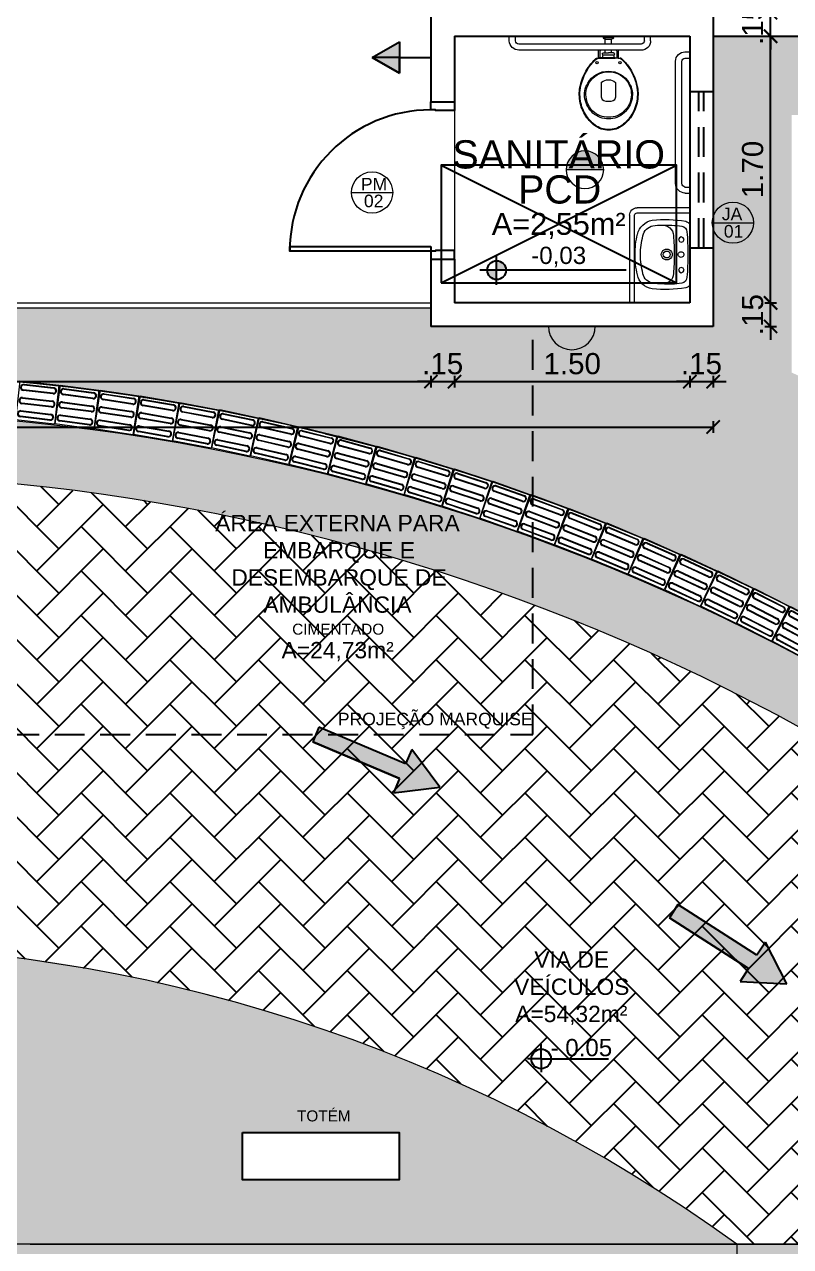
# Model space of a CAD drawing. Header units: inches. Extents: x 44782 to 44933, y 6798 to 6838.
# Drawn here: x 44812.12 to 44817, y 6803.62 to 6811.41 of the extents above; entities that cross this region are included whole.
import ezdxf
from ezdxf.enums import TextEntityAlignment as Align

# ---------------------------------------------------------------- set-up
doc = ezdxf.new("R2010")
doc.units = ezdxf.units.IN
doc.header["$MEASUREMENT"] = 0
doc.linetypes.add('HIDDEN', pattern=[9.525, 6.35, -3.175])
doc.layers.get('Defpoints').update_dxf_attribs({"color": 250})
for name, color, linetype, lineweight in [('at_Entity', 7, 'Continuous', 9), ('at_Text', 7, 'Continuous', 9), ('PISO TATIL', 30, 'Continuous', 0)]:
    doc.layers.add(name, color=color, linetype=linetype, lineweight=lineweight)
for name, color, linetype in [('BASCULANTE', 1, 'Continuous'), ('COTAS', 7, 'Continuous'), ('ESQ', 2, 'Continuous'), ('H. PAVER CINZA 1', 252, 'Continuous'), ('Layout_Equipamentos', 7, 'Continuous'), ('LOUÇAS', 7, 'Continuous'), ('PA', 7, 'Continuous'), ('PAREDES', 4, 'Continuous'), ('PORTAS', 2, 'Continuous'), ('TEXTO01', 7, 'Continuous'), ('TEXTO02', 3, 'Continuous'), ('TEXTO03', 2, 'Continuous')]:
    doc.layers.add(name, color=color, linetype=linetype)
doc.layers.add('TOMADAS', color=150, linetype='Continuous', true_color=0x007fff)
doc.styles.add('Fonte 02', font='ARIALUNI.TTF')
doc.styles.add('FONTE01', font='swissi.ttf')
doc.styles.add('Fonte02', font='arial.ttf')
doc.styles.get("Standard").update_dxf_attribs({"font": 'txt.shx', "height": 0.18})
doc.styles.add('TEXTO1', font='swissko.ttf', dxfattribs={"width": 0.6, "height": 0.1})
doc.dimstyles.new('Esc 1-75', dxfattribs={"dimscale": 0.75, "dimtxt": 0.18, "dimasz": 0.1125, "dimexe": 0.05, "dimexo": 0.05, "dimgap": 0.06, "dimtad": 1, "dimzin": 4, "dimdsep": 46, "dimtxsty": 'Fonte 02', "dimblk": 'ARCHTICK', "dimcen": 0, "dimclrd": 250, "dimclre": 250, "dimadec": 0, "dimazin": 1, "dimtfac": 1, "dimtix": 1, "dimtmove": 1, "dimatfit": 3, "dimldrblk": 'ARCHTICK', "dimfxl": 0, "dimarcsym": 0})

# ---------------------------------------------------------------- blocks, each defined once
blk = doc.blocks.new('A$C31F5746E')
at = {"layer": 'at_Entity', "true_color": 0x007fff}
h = blk.add_hatch(color=150, dxfattribs=at)
h.dxf.hatch_style = 1
h.paths.add_polyline_path([(0.1196, 0.2393, 0.414214), (0, 0.1196, 0.002212), (0, 0.1186), (0.2392, 0.1186, 0.002212), (0.2392, 0.1196, 0.414214)])
at = {"layer": 'at_Entity', "color": 150, "true_color": 0x007fff}
for p, q in [((0.1207, 0.1186), (0, 0.1186)), ((0.2392, 0.1186), (0, 0.1186)), ((0.2392, 0.1186), (0.1207, 0.1186)), ((0.2392, 0.1186), (0.1207, 0.1186))]:
    blk.add_line(p, q, dxfattribs=at)
for start, end in [(90, 180), (360, 90), (180, 270), (270, 0)]:
    blk.add_arc((0.1196, 0.1196), 0.1196, start, end, dxfattribs=at)
blk = doc.blocks.new('Leg_Ambiente05_50')
at = {"layer": 'TEXTO01', "linetype": 'Continuous', "ltscale": 0.0001}
h = blk.add_hatch(color=256, dxfattribs=at)
h.paths.add_polyline_path([(-0.2635, -0.157), (-0.2635, -0.1969), (-0.2235, -0.1969, 0.414214)])
h.paths.add_polyline_path([(-0.2635, -0.1969), (-0.3034, -0.1969, 0.414214), (-0.2635, -0.2368)])
at = {"layer": 'Defpoints'}
for p, q in [((-0.5, -0.25), (0.5, 0.25)), ((-0.5, 0.25), (0.5, -0.25))]:
    blk.add_line(p, q, dxfattribs=at)
blk.add_lwpolyline([(-0.5, -0.25), (0.5, -0.25), (0.5, 0.25), (-0.5, 0.25)], close=True, dxfattribs=at)
at = {"layer": 'TEXTO01', "linetype": 'Continuous', "ltscale": 0.0001}
for p, q in [((-0.2635, -0.2589), (-0.2635, -0.1349)), ((0.2874, -0.1969), (-0.3344, -0.1969))]:
    blk.add_line(p, q, dxfattribs=at)
blk.add_circle((-0.2635, -0.1969), 0.0399, dxfattribs=at)
at = {"layer": 'TEXTO01', "style": 'FONTE01'}
blk.add_attdef('NÍVEL', text='', height=0.08, dxfattribs=at).set_placement((0, -0.1338), align=Align.MIDDLE_CENTER)
at = {"layer": 'TEXTO02', "style": 'Fonte02'}
blk.add_attdef('ÁREA', text='', height=0.1, dxfattribs=at).set_placement((0, 0.0311), align=Align.MIDDLE_CENTER)
at = {"layer": 'TEXTO03', "style": 'Fonte02'}
for tag, p in [('AMB1', (0.0037, 0.5301)), ('AMB1', (0, 0.3711)), ('AMB2', (0, 0.2036))]:
    blk.add_attdef(tag, text='', height=0.12, dxfattribs=at).set_placement(p, align=Align.MIDDLE_CENTER)
blk = doc.blocks.new('A$C3EFF1E05')
at = {"layer": 'at_Entity', "color": 7}
for p, q in [((0, 0.0593), (0, 0.0889)), ((0.0402, 0.0593), (0.0402, 0.0889)), ((0.8617, 0.0593), (0.8617, 0.0889)), ((0.902, 0.0593), (0.902, 0.0889)), ((0.0614, 0.0381), (0.8406, 0.0381)), ((0.0614, 0), (0.8406, 0))]:
    blk.add_line(p, q, dxfattribs=at)
for centre, radius, start, end in [((0.0604, 0.0603), 0.0604, 180.00605, 270.99037), ((0.0641, 0.0619), 0.024, 183.76052, 263.44512), ((0.8379, 0.0643), 0.0643, 271.44868, 355.56795), ((0.8398, 0.06), 0.0219, 271.95557, 358.04443)]:
    blk.add_arc(centre, radius, start, end, dxfattribs=at)
blk = doc.blocks.new('A$C61EF7F33')
at = {"layer": 'at_Entity', "color": 7}
for p, q in [((0.1567, 0.5886), (0.1567, 0.5992)), ((0.2202, 0.5907), (0.1567, 0.5907)), ((0.2096, 0.5801), (0.1662, 0.5801)), ((0.1694, 0.5484), (0.1694, 0.5801)), ((0.2096, 0.5484), (0.2096, 0.5801)), ((0.2202, 0.5886), (0.2202, 0.5992)), ((0.127, 0.5103), (0.127, 0.4594)), ((0.1355, 0.5039), (0.1355, 0.4594)), ((0.1884, 0.4814), (0.1514, 0.4814)), ((0.1524, 0.4666), (0.1524, 0.4772)), ((0.1573, 0.4935), (0.189, 0.4935)), ((0.1694, 0.4935), (0.1694, 0.5103)), ((0.2257, 0.4814), (0.1884, 0.4814)), ((0.2208, 0.4935), (0.189, 0.4935)), ((0.2096, 0.4935), (0.2096, 0.5103)), ((0.2244, 0.4666), (0.2244, 0.4772)), ((0.2414, 0.4594), (0.2414, 0.5039)), ((0.252, 0.4594), (0.252, 0.5103)), ((0.1186, 0.4594), (0.1136, 0.4594)), ((0.127, 0.4594), (0.1186, 0.4594)), ((0.127, 0.4594), (0.1884, 0.4594)), ((0.1884, 0.4594), (0.252, 0.4594)), ((0.2583, 0.4594), (0.252, 0.4594)), ((0.2625, 0.4594), (0.2583, 0.4594)), ((0.144, 0.3049), (0.144, 0.2096)), ((0.2329, 0.2096), (0.2329, 0.3056))]:
    blk.add_line(p, q, dxfattribs=at)
for centre, radius, start, end in [((0.1662, 0.5897), 0.00953, 180, 270), ((0.2059, 0.596), 0.016, 279.37009, 332.68895), ((0.1429, 0.5041), 0.00741, 124.23549, 181.72494), ((0.1644, 0.4857), 0.0138, 160.6147, 199.66064), ((0.1563, 0.4882), 0.00529, 133.933, 157.39351), ((0.1408, 0.4763), 0.0117, 4.05362, 24.00478), ((0.157, 0.4861), 0.00741, 87.9561, 126.09765), ((0.2211, 0.4861), 0.00741, 53.89928, 92.04696), ((0.236, 0.4763), 0.0116, 155.97875, 175.96285), ((0.2218, 0.4882), 0.00529, 22.5976, 46.07589), ((0.2191, 0.4866), 0.00841, 318.8439, 25.78846), ((0.234, 0.5041), 0.00741, 358.28031, 55.7738), ((0.3335, 0.2128), 0.3314, 145.84899, 172.70451), ((0.3335, 0.2128), 0.3356, 145.84898, 164.74543), ((0.3201, 0.2196), 0.3208, 131.94579, 145.53611), ((0.3201, 0.2196), 0.3165, 130.7228, 145.53585), ((0.0741, 0.6714), 0.2156, 278.45023, 280.55657), ((0.1154, 0.4309), 0.00741, 90, 180), ((0.1154, 0.4309), 0.00741, 180, 270), ((0.1154, 0.4309), 0.00741, 360, 90), ((0.1154, 0.4309), 0.00741, 270, 0), ((0.145, 0.4668), 0.00741, 274.72406, 357.9893), ((0.2318, 0.4668), 0.00741, 182.01584, 265.28147), ((0.2615, 0.4309), 0.00741, 90, 180), ((0.2615, 0.4309), 0.00741, 180, 270), ((0.2551, 0.4499), 0.00953, 51.35017, 83.00752), ((0.0669, 0.2287), 0.3, 34.26007, 49.66799), ((0.2615, 0.4309), 0.00741, 360, 90), ((0.2615, 0.4309), 0.00741, 270, 0), ((0.2635, 0.4537), 0.00587, 34.89137, 99.23451), ((0.0539, 0.2184), 0.3208, 34.4641, 48.054), ((0.0407, 0.2115), 0.3313, 7.29496, 34.15154), ((0.0407, 0.2113), 0.3356, 15.2545, 34.15108), ((0.1895, 0.2234), 0.1535, 90.2472, 150.34245), ((0.1874, 0.2276), 0.145, 89.89011, 150.08969), ((0.1888, 0.2527), 0.0688, 50.18058, 130.68789), ((0.1874, 0.2276), 0.145, 29.91027, 90.10993), ((0.1874, 0.2234), 0.1535, 29.65757, 89.75277), ((0.2424, 0.2297), 0.2424, 163.2404, 187.04791), ((0.2424, 0.2297), 0.2382, 174.24313, 187.05449), ((0.1732, 0.2276), 0.1373, 148.49662, 191.02678), ((0.1874, 0.2276), 0.145, 150.19409, 191.06874), ((0.1872, 0.2278), 0.145, 348.93677, 29.80571), ((0.2037, 0.2276), 0.1373, 348.97863, 31.50366), ((0.1323, 0.2297), 0.2424, 352.95779, 16.75976), ((0.1324, 0.2297), 0.2381, 352.9523, 5.76232), ((0.2488, 0.2276), 0.2488, 186.48192, 211.07466), ((0.2488, 0.2276), 0.2445, 186.47645, 211.06959), ((0.1916, 0.2276), 0.1556, 190.03052, 228.77941), ((0.1853, 0.2276), 0.1429, 190.81054, 226.92811), ((0.1683, 0.2107), 0.0243, 179.11013, 246.48944), ((0.1886, 0.2665), 0.0836, 249.23034, 290.78082), ((0.2085, 0.2107), 0.0243, 293.51618, 0.88991), ((0.1779, 0.2303), 0.1634, 312.1133, 349.51094), ((0.1728, 0.2336), 0.1605, 316.07621, 348.19788), ((0.126, 0.2281), 0.2445, 328.93618, 353.52927), ((0.126, 0.2281), 0.2488, 328.93067, 353.52337), ((0.2636, 0.2403), 0.2678, 211.67904, 231.83838), ((0.2636, 0.2403), 0.2636, 211.68458, 231.82819), ((0.1835, 0.2158), 0.1332, 223.89555, 271.48833), ((0.1845, 0.2091), 0.1372, 225.9377, 271.28817), ((0.1874, 0.2255), 0.1535, 269.95055, 310.67121), ((0.1895, 0.2255), 0.1429, 269.34079, 313.77495), ((0.1111, 0.2403), 0.2636, 308.17747, 328.32), ((0.1112, 0.2403), 0.2678, 308.16647, 328.32629), ((0.1874, 0.1493), 0.1493, 233.00901, 270.13168), ((0.1874, 0.1493), 0.145, 233.02552, 270.13173), ((0.1874, 0.1493), 0.145, 269.87917, 306.98554), ((0.1874, 0.1493), 0.1493, 269.87914, 307.00188)]:
    blk.add_arc(centre, radius, start, end, dxfattribs=at)
at = {"layer": 'LOUÇAS'}
blk.add_line((0.1456, 0.4594), (0.252, 0.4594), dxfattribs=at)
blk = doc.blocks.new('A$C6A045A6B')
at = {"layer": 'at_Entity', "color": 7}
for p, q in [((0.0318, 0.8998), (0, 0.8998)), ((0.0318, 0.8596), (0, 0.8596)), ((0.0508, 0.0593), (0.0508, 0.8395)), ((0.091, 0.0593), (0.091, 0.8395)), ((0.0318, 0.0381), (0, 0.0381)), ((0.0318, 0), (0, 0))]:
    blk.add_line(p, q, dxfattribs=at)
for centre, radius, start, end in [((0.0307, 0.8395), 0.0603, 360, 90), ((0.0307, 0.8395), 0.0201, 360, 90), ((0.0307, 0.0603), 0.0603, 270.0055, 0), ((0.0259, 0.0625), 0.0251, 283.43631, 352.58926)]:
    blk.add_arc(centre, radius, start, end, dxfattribs=at)
blk = doc.blocks.new('A$C29745E29')
at = {"layer": 'at_Entity', "color": 7}
for p, q in [((0, 0.6055), (0.3366, 0.6055)), ((0.3366, 0.5738), (0, 0.5738)), ((0.3536, 0), (0.3536, 0.559)), ((0.3853, 0.559), (0.3853, 0)), ((0.3853, 0), (0.3536, 0))]:
    blk.add_line(p, q, dxfattribs=at)
for centre, radius, start, end in [((0.3377, 0.56), 0.0455, 45.00327, 91.90133), ((0.3323, 0.5517), 0.0225, 18.77791, 78.85024), ((0.3221, 0.5498), 0.0639, 8.24838, 41.59113)]:
    blk.add_arc(centre, radius, start, end, dxfattribs=at)
blk = doc.blocks.new('new block12')
at = {"layer": 'at_Entity', "color": 0}
for p, q in [((-0.1904, 0), (0, 0)), ((-0.1143, 0.055), (-0.1079, 0.0656)), ((-0.1079, 0.0423), (-0.1143, 0.055)), ((-0.1079, 0.0656), (-0.0973, 0.0719)), ((-0.0973, 0.036), (-0.1079, 0.0423)), ((-0.0973, 0.0719), (-0.0846, 0.0656)), ((-0.0846, 0.0423), (-0.0973, 0.036)), ((-0.0846, 0.0656), (-0.0804, 0.055)), ((-0.0804, 0.055), (-0.0846, 0.0423)), ((-0.0635, 0), (0.1248, 0)), ((0, 0), (0.1926, 0)), ((0.0825, 0.055), (0.0868, 0.0656)), ((0.0868, 0.0423), (0.0825, 0.055)), ((0.0868, 0.0656), (0.0995, 0.0719)), ((0.0995, 0.036), (0.0868, 0.0423)), ((0.0995, 0.0719), (0.11, 0.0656)), ((0.11, 0.0423), (0.0995, 0.036)), ((0.11, 0.0656), (0.1164, 0.055)), ((0.1164, 0.055), (0.11, 0.0423))]:
    blk.add_line(p, q, dxfattribs=at)
for centre, radius, start, end in [((-0.1037, 0.2192), 0.1175, 102.51398, 169.94425), ((-0.0119, -0.1249), 0.4735, 88.69805, 104.42194), ((0.0138, -0.2613), 0.5766, 91.35244, 103.5038), ((0.0099, -0.1255), 0.4741, 75.63679, 91.34148), ((-0.0133, -0.2572), 0.5725, 76.4579, 88.69664), ((0.1075, 0.2249), 0.1107, 7.71962, 79.59246), ((0.5296, 0.1532), 0.7539, 173.41338, 189.69292), ((0.1228, 0.188), 0.311, 171.32208, 181.82646), ((-0.1021, 0.2163), 0.0847, 102.94607, 167.28087), ((0.1052, 0.222), 0.0784, 8.41938, 78.38368), ((-0.5309, 0.1535), 0.7531, 350.27914, 6.57653), ((0.4249, 0.1494), 0.6136, 177.32306, 189.24154), ((-0.1166, 0.1739), 0.0716, 176.60246, 219.59969), ((-0.0011, 0.1471), 0.0349, 150.00315, 209.99685), ((-0.0011, 0.1471), 0.0349, 90, 149.99293), ((-0.0011, 0.1471), 0.0222, 90, 180), ((-0.0011, 0.1471), 0.0349, 29.99676, 89.99928), ((-0.0011, 0.1471), 0.0222, 360, 90), ((-0.0011, 0.1471), 0.0349, 330.00315, 29.99685), ((0.1078, 0.1732), 0.0781, 324.65246, 2.83944), ((-0.2623, 0.1317), 0.4504, 349.78202, 5.79718), ((-0.1329, 0.1882), 0.3189, 357.99462, 8.16964), ((-0.1209, 0.1714), 0.0667, 220.34381, 269.44866), ((0.0021, 1.5743), 1.4748, 265.18956, 269.93912), ((-0.0011, 0.1471), 0.0349, 209.99676, 269.99928), ((-0.0011, 0.1471), 0.0222, 180, 270), ((-0.0011, 0.1471), 0.0222, 270.00968, 360), ((-0.0011, 0.1471), 0.0349, 270, 329.99293), ((-0.001, 1.4521), 1.3526, 270.02076, 275.09507), ((0.1226, 0.1679), 0.0631, 266.77318, 320.7547), ((-0.1647, 0.0446), 0.0522, 200.54167, 238.93005), ((-0.1427, 0.0567), 0.0385, 188.75581, 265.61268), ((-0.0074, 1.7284), 1.7156, 265.3753, 270.21026), ((-0.0011, 0.0561), 0.018, 150.01278, 209.98722), ((-0.0011, 0.0561), 0.018, 90, 150.03984), ((-0.0011, 0.0561), 0.018, 210.01908, 270.03665), ((-0.001, 0.0561), 0.018, 30.01908, 90.03665), ((-0.0011, 0.0561), 0.018, 270, 330.03984), ((-0.0011, 1.8918), 1.879, 270, 274.41438), ((-0.0011, 0.0561), 0.018, 330.01278, 29.98722), ((0.1414, 0.0585), 0.0402, 273.11398, 350.39284), ((0.1736, 0.034), 0.0386, 297.86727, 348.56925)]:
    blk.add_arc(centre, radius, start, end, dxfattribs=at)
blk = doc.blocks.new('A$C319404A0')
at = {"layer": 'TOMADAS'}
h = blk.add_hatch(color=256, dxfattribs=at)
h.dxf.hatch_style = 1
h.paths.add_polyline_path([(0.3748, 0.0995), (0.2011, 0.199), (0.2011, 0.0995)])
h.paths.add_polyline_path([(0.3748, 0.0995), (0.2011, 0.0995), (0.2011, 0)])
for p, q in [((0.2011, 0.199), (0.2011, 0.0995)), ((0.3748, 0.0995), (0.2011, 0.199)), ((0.2011, 0), (0.2011, 0.199)), ((0.2011, 0.199), (0.3748, 0.0995)), ((0.2011, 0.0995), (0, 0.0995)), ((0.2011, 0.0995), (0.3748, 0.0995)), ((0.3748, 0.0995), (0.2011, 0)), ((0.2011, 0), (0.2011, 0.0995)), ((0.2011, 0), (0.2011, 0.0995)), ((0.3748, 0.0995), (0.2011, 0))]:
    blk.add_line(p, q, dxfattribs=at)
blk = doc.blocks.new('A$C17F10181')
at = {"layer": 'H. PAVER CINZA 1', "linetype": 'HIDDEN'}
h = blk.add_hatch(color=256, dxfattribs=at)
h.dxf.hatch_style = 1
h.paths.add_polyline_path([(0.2244, 0.6183), (0.3091, 0.5653), (0, 0.0508), (0.0868, 0), (0.3959, 0.5145), (0.4806, 0.4637), (0.487, 0.7623)])
at = {"layer": 'H. PAVER CINZA 1'}
for p, q in [((0.487, 0.7623), (0.2244, 0.6183)), ((0.4806, 0.4637), (0.487, 0.7623)), ((0.3091, 0.5653), (0, 0.0508)), ((0.3091, 0.5653), (0, 0.0508)), ((0.2244, 0.6183), (0.3091, 0.5653)), ((0.3959, 0.5145), (0.0868, 0)), ((0.3959, 0.5145), (0.0868, 0)), ((0.0868, 0), (0.3959, 0.5145)), ((0.3959, 0.5145), (0.4806, 0.4637)), ((0, 0.0508), (0.0868, 0)), ((0, 0.0508), (0.0868, 0))]:
    blk.add_line(p, q, dxfattribs=at)
blk = doc.blocks.new('new block4')
at = {"layer": 'TEXTO01'}
h = blk.add_hatch(dxfattribs=at)
h.set_pattern_fill('ANGLE', color=256)
h.set_pattern_definition([(0, (-2260.456, -913.906), (0, 6.985), [5.08, -1.905]), (90, (-2260.456, -913.906), (-6.985, 4e-16), [5.08, -1.905])])
h.paths.add_polyline_path([(0, 0), (0, -0.0624, 0.414214), (0.0624, 0)])
h.paths.add_polyline_path([(0, 0), (0, 0.0624, 0.414214), (-0.0624, 0)])
for q in [(0, 0.093), (-0.0862, 0), (0.4292, 0), (0, -0.0852)]:
    blk.add_line((0, 0), q, dxfattribs=at)
blk.add_circle((0, 0), 0.0624, dxfattribs=at)
blk = doc.blocks.new('A$C4E6C04E1')
at = {"layer": 'at_Entity', "color": 160, "true_color": 0x003fff}
for p, q in [((0, 0.2498), (0, 0)), ((0, 0.2498), (0.2498, 0.2498)), ((0.2498, 0.2498), (0.2498, 0)), ((0.0286, 0.2308), (0.2191, 0.2308)), ((0.0286, 0.2266), (0.2191, 0.2266)), ((0.2191, 0.1948), (0.0286, 0.1948)), ((0.2191, 0.1906), (0.0286, 0.1906)), ((0.0286, 0.1461), (0.2191, 0.1461)), ((0.0286, 0.1419), (0.2191, 0.1419)), ((0.2191, 0.1101), (0.0286, 0.1101)), ((0.2191, 0.1059), (0.0286, 0.1059)), ((0.0286, 0.0614), (0.2191, 0.0614)), ((0.0286, 0.0572), (0.2191, 0.0572)), ((0.2191, 0.0254), (0.0286, 0.0254)), ((0.2191, 0.0212), (0.0286, 0.0212)), ((0.2498, 0), (0, 0))]:
    blk.add_line(p, q, dxfattribs=at)
for centre, radius, start, end in [((0.0286, 0.2107), 0.0201, 90, 180), ((0.0286, 0.2107), 0.0201, 180, 270), ((0.0286, 0.2107), 0.0159, 90, 180), ((0.0286, 0.2107), 0.0159, 180, 270), ((0.2191, 0.2107), 0.0201, 0.25547, 90), ((0.2191, 0.2107), 0.0159, 0.25546, 90), ((0.2191, 0.2107), 0.0201, 270.51083, 0.25536), ((0.2191, 0.2107), 0.0159, 270.51079, 0.25532), ((0.0286, 0.126), 0.0201, 90, 180), ((0.0286, 0.126), 0.0201, 180, 270), ((0.0286, 0.126), 0.0159, 90, 180), ((0.0286, 0.126), 0.0159, 180, 270), ((0.2191, 0.126), 0.0201, 0.25547, 90), ((0.2191, 0.126), 0.0159, 0.25546, 90), ((0.2191, 0.126), 0.0201, 270.51083, 0.25536), ((0.2191, 0.126), 0.0159, 270.51079, 0.25532), ((0.0286, 0.0413), 0.0201, 90, 180), ((0.0286, 0.0413), 0.0201, 180, 270), ((0.0286, 0.0413), 0.0159, 90, 180), ((0.0286, 0.0413), 0.0159, 180, 270), ((0.2191, 0.0413), 0.0201, 0.25547, 90), ((0.2191, 0.0413), 0.0159, 0.25546, 90), ((0.2191, 0.0413), 0.0201, 270.51083, 0.25536), ((0.2191, 0.0413), 0.0159, 270.51079, 0.25532)]:
    blk.add_arc(centre, radius, start, end, dxfattribs=at)
blk = doc.blocks.new('_ARCHTICK')
at = {"color": 0, "linetype": 'ByBlock', "const_width": 0.15}
blk.add_lwpolyline([(-0.5, -0.5), (0.5, 0.5)], dxfattribs=at)
blk = doc.blocks.new('*D115')
at = {"layer": 'at_Text', "color": 250, "lineweight": -2, "transparency": 16777216}
for p, q in [((44806.8611, 6809.1711), (44806.8611, 6809.0961)), ((44806.8611, 6809.1336), (44814.7096, 6809.1336)), ((44814.7096, 6809.1711), (44814.7096, 6809.0961))]:
    blk.add_line(p, q, dxfattribs=at)
at = {"layer": 'Defpoints', "color": 0, "transparency": 16777216}
for p in [(44806.8611, 6809.4856), (44814.7096, 6809.4856), (44814.7096, 6809.1336)]:
    blk.add_point(p, dxfattribs=at)
at = {"layer": 'at_Text', "color": 250, "lineweight": -2, "transparency": 16777216, "xscale": 0.084375, "yscale": 0.084375, "zscale": 0.084375, "rotation": 180}
blk.add_blockref('_ARCHTICK', (44806.8611, 6809.1336), dxfattribs=at)
at = {"layer": 'at_Text', "color": 250, "lineweight": -2, "transparency": 16777216, "xscale": 0.084375, "yscale": 0.084375, "zscale": 0.084375}
blk.add_blockref('_ARCHTICK', (44814.7096, 6809.1336), dxfattribs=at)
at = {"layer": 'at_Text', "color": 0, "transparency": 16777216, "insert": (44810.7854, 6809.2476), "char_height": 0.135, "attachment_point": 5, "style": 'Fonte 02'}
blk.add_mtext('7.85', dxfattribs=at)
blk = doc.blocks.new('*D116')
at = {"layer": 'at_Text', "color": 250, "lineweight": -2, "transparency": 16777216}
for p, q in [((44814.7096, 6809.1336), (44814.6252, 6809.1336)), ((44814.7096, 6809.1711), (44814.7096, 6809.0961)), ((44814.7096, 6809.1336), (44814.8599, 6809.1336)), ((44814.8599, 6809.1711), (44814.8599, 6809.0961)), ((44814.8599, 6809.1336), (44814.9442, 6809.1336))]:
    blk.add_line(p, q, dxfattribs=at)
at = {"layer": 'Defpoints', "color": 0, "transparency": 16777216}
for p in [(44814.8599, 6809.6358), (44814.7096, 6809.4856), (44814.8599, 6809.1336)]:
    blk.add_point(p, dxfattribs=at)
at = {"layer": 'at_Text', "color": 250, "lineweight": -2, "transparency": 16777216, "xscale": 0.084375, "yscale": 0.084375, "zscale": 0.084375}
blk.add_blockref('_ARCHTICK', (44814.7096, 6809.1336), dxfattribs=at)
at = {"layer": 'at_Text', "color": 250, "lineweight": -2, "transparency": 16777216, "xscale": 0.084375, "yscale": 0.084375, "zscale": 0.084375, "rotation": 180}
blk.add_blockref('_ARCHTICK', (44814.8599, 6809.1336), dxfattribs=at)
at = {"layer": 'at_Text', "color": 0, "transparency": 16777216, "insert": (44814.7847, 6809.2476), "char_height": 0.135, "attachment_point": 5, "style": 'Fonte 02'}
blk.add_mtext('.15', dxfattribs=at)
blk = doc.blocks.new('*D117')
at = {"layer": 'at_Text', "color": 250, "lineweight": -2, "transparency": 16777216}
for p, q in [((44814.8599, 6809.1711), (44814.8599, 6809.0961)), ((44814.8599, 6809.1336), (44816.3601, 6809.1336)), ((44816.3601, 6809.1711), (44816.3601, 6809.0961))]:
    blk.add_line(p, q, dxfattribs=at)
at = {"layer": 'Defpoints', "color": 0, "transparency": 16777216}
for p in [(44814.8599, 6809.6358), (44816.3601, 6809.6358), (44816.3601, 6809.1336)]:
    blk.add_point(p, dxfattribs=at)
at = {"layer": 'at_Text', "color": 250, "lineweight": -2, "transparency": 16777216, "xscale": 0.084375, "yscale": 0.084375, "zscale": 0.084375, "rotation": 180}
blk.add_blockref('_ARCHTICK', (44814.8599, 6809.1336), dxfattribs=at)
at = {"layer": 'at_Text', "color": 250, "lineweight": -2, "transparency": 16777216, "xscale": 0.084375, "yscale": 0.084375, "zscale": 0.084375}
blk.add_blockref('_ARCHTICK', (44816.3601, 6809.1336), dxfattribs=at)
at = {"layer": 'at_Text', "color": 0, "transparency": 16777216, "insert": (44815.61, 6809.2476), "char_height": 0.135, "attachment_point": 5, "style": 'Fonte 02'}
blk.add_mtext('1.50', dxfattribs=at)
blk = doc.blocks.new('*D118')
at = {"layer": 'at_Text', "color": 250, "lineweight": -2, "transparency": 16777216}
for p, q in [((44816.3601, 6809.1336), (44816.2758, 6809.1336)), ((44816.3601, 6809.1711), (44816.3601, 6809.0961)), ((44816.3601, 6809.1336), (44816.5083, 6809.1336)), ((44816.5083, 6809.1711), (44816.5083, 6809.0961)), ((44816.5083, 6809.1336), (44816.5926, 6809.1336))]:
    blk.add_line(p, q, dxfattribs=at)
at = {"layer": 'Defpoints', "color": 0, "transparency": 16777216}
for p in [(44816.3601, 6809.6358), (44816.5083, 6809.4856), (44816.5083, 6809.1336)]:
    blk.add_point(p, dxfattribs=at)
at = {"layer": 'at_Text', "color": 250, "lineweight": -2, "transparency": 16777216, "xscale": 0.084375, "yscale": 0.084375, "zscale": 0.084375}
blk.add_blockref('_ARCHTICK', (44816.3601, 6809.1336), dxfattribs=at)
at = {"layer": 'at_Text', "color": 250, "lineweight": -2, "transparency": 16777216, "xscale": 0.084375, "yscale": 0.084375, "zscale": 0.084375, "rotation": 180}
blk.add_blockref('_ARCHTICK', (44816.5083, 6809.1336), dxfattribs=at)
at = {"layer": 'at_Text', "color": 0, "transparency": 16777216, "insert": (44816.4342, 6809.2476), "char_height": 0.135, "attachment_point": 5, "style": 'Fonte 02'}
blk.add_mtext('.15', dxfattribs=at)
blk = doc.blocks.new('*D119')
at = {"layer": 'at_Text', "color": 250, "lineweight": -2, "transparency": 16777216}
for p, q in [((44805.0625, 6808.8821), (44805.0625, 6808.8071)), ((44805.0625, 6808.8446), (44816.5083, 6808.8446)), ((44816.5083, 6808.8821), (44816.5083, 6808.8071))]:
    blk.add_line(p, q, dxfattribs=at)
at = {"layer": 'Defpoints', "color": 0, "transparency": 16777216}
for p in [(44805.0625, 6809.4856), (44816.5083, 6809.4856), (44816.5083, 6808.8446)]:
    blk.add_point(p, dxfattribs=at)
at = {"layer": 'at_Text', "color": 250, "lineweight": -2, "transparency": 16777216, "xscale": 0.084375, "yscale": 0.084375, "zscale": 0.084375, "rotation": 180}
blk.add_blockref('_ARCHTICK', (44805.0625, 6808.8446), dxfattribs=at)
at = {"layer": 'at_Text', "color": 250, "lineweight": -2, "transparency": 16777216, "xscale": 0.084375, "yscale": 0.084375, "zscale": 0.084375}
blk.add_blockref('_ARCHTICK', (44816.5083, 6808.8446), dxfattribs=at)
at = {"layer": 'at_Text', "color": 0, "transparency": 16777216, "insert": (44810.7854, 6808.9586), "char_height": 0.135, "attachment_point": 5, "style": 'Fonte 02'}
blk.add_mtext('11.45', dxfattribs=at)
blk = doc.blocks.new('*D120')
at = {"layer": 'at_Text', "color": 250, "lineweight": -2, "transparency": 16777216}
for p, q in [((44816.8746, 6809.6358), (44816.8746, 6809.7202)), ((44816.8371, 6809.6358), (44816.9121, 6809.6358)), ((44816.8746, 6809.4856), (44816.8746, 6809.6358)), ((44816.8371, 6809.4856), (44816.9121, 6809.4856)), ((44816.8746, 6809.4856), (44816.8746, 6809.4012))]:
    blk.add_line(p, q, dxfattribs=at)
at = {"layer": 'Defpoints', "color": 0, "transparency": 16777216}
for p in [(44816.2807, 6809.6358), (44816.8746, 6809.6358), (44816.2807, 6809.4856)]:
    blk.add_point(p, dxfattribs=at)
at = {"layer": 'at_Text', "color": 250, "lineweight": -2, "transparency": 16777216, "xscale": 0.084375, "yscale": 0.084375, "zscale": 0.084375}
for p, rotation in [((44816.8746, 6809.6358), 270), ((44816.8746, 6809.4856), 90)]:
    blk.add_blockref('_ARCHTICK', p, dxfattribs=dict(at, rotation=rotation))
at = {"layer": 'at_Text', "color": 0, "transparency": 16777216, "insert": (44816.7607, 6809.5607), "char_height": 0.135, "attachment_point": 5, "rotation": 90, "style": 'Fonte 02'}
blk.add_mtext('.15', dxfattribs=at)
blk = doc.blocks.new('*D121')
at = {"layer": 'at_Text', "color": 250, "lineweight": -2, "transparency": 16777216}
for p, q in [((44816.8371, 6811.335), (44816.9121, 6811.335)), ((44816.8746, 6809.6358), (44816.8746, 6811.335)), ((44816.8371, 6809.6358), (44816.9121, 6809.6358))]:
    blk.add_line(p, q, dxfattribs=at)
at = {"layer": 'Defpoints', "color": 0, "transparency": 16777216}
for p in [(44816.5083, 6811.335), (44816.8746, 6811.335), (44816.2807, 6809.6358)]:
    blk.add_point(p, dxfattribs=at)
at = {"layer": 'at_Text', "color": 250, "lineweight": -2, "transparency": 16777216, "xscale": 0.084375, "yscale": 0.084375, "zscale": 0.084375}
for p, rotation in [((44816.8746, 6811.335), 90), ((44816.8746, 6809.6358), 270)]:
    blk.add_blockref('_ARCHTICK', p, dxfattribs=dict(at, rotation=rotation))
at = {"layer": 'at_Text', "color": 0, "transparency": 16777216, "insert": (44816.7607, 6810.4854), "char_height": 0.135, "attachment_point": 5, "rotation": 90, "style": 'Fonte 02'}
blk.add_mtext('1.70', dxfattribs=at)
blk = doc.blocks.new('*D122')
at = {"layer": 'at_Text', "color": 250, "lineweight": -2, "transparency": 16777216}
for p, q in [((44816.8746, 6811.4853), (44816.8746, 6811.5696)), ((44816.8371, 6811.4853), (44816.9121, 6811.4853)), ((44816.8746, 6811.335), (44816.8746, 6811.4853)), ((44816.8371, 6811.335), (44816.9121, 6811.335)), ((44816.8746, 6811.335), (44816.8746, 6811.2506))]:
    blk.add_line(p, q, dxfattribs=at)
at = {"layer": 'Defpoints', "color": 0, "transparency": 16777216}
for p in [(44816.5083, 6811.4853), (44816.8746, 6811.4853), (44816.5083, 6811.335)]:
    blk.add_point(p, dxfattribs=at)
at = {"layer": 'at_Text', "color": 250, "lineweight": -2, "transparency": 16777216, "xscale": 0.084375, "yscale": 0.084375, "zscale": 0.084375}
for p, rotation in [((44816.8746, 6811.4853), 270), ((44816.8746, 6811.335), 90)]:
    blk.add_blockref('_ARCHTICK', p, dxfattribs=dict(at, rotation=rotation))
at = {"layer": 'at_Text', "color": 0, "transparency": 16777216, "insert": (44816.7607, 6811.4101), "char_height": 0.135, "attachment_point": 5, "rotation": 90, "style": 'Fonte 02'}
blk.add_mtext('.15', dxfattribs=at)

msp = doc.modelspace()

# ---------------------------------------------------------------- hatches: boundary and pattern name
h = msp.add_hatch()
h.set_pattern_fill('AR-HBONE', color=256, scale=0.05)
h.set_pattern_definition([(45, (-70.98187, 20.5502), (2e-17, 0.2828427125), [0.6, -0.2]), (135, (-70.84045, 20.69162), (2e-17, 0.2828427125), [0.6, -0.2])])
h.paths.add_polyline_path([(44800.6145, 6803.6368), (44804.9122, 6803.6368, -0.324667), (44816.6585, 6803.6368), (44820.9584, 6803.6368, 0.482522)])
h = msp.add_hatch(color=68)
h.dxf.hatch_style = 1
edge = h.paths.add_edge_path()
edge.add_arc((44810.7567, 6795.4471), 10.1055, 74.775, 84.13507)
edge.add_line((44811.7894, 6805.4996), (44811.7894, 6803.6369))
edge.add_line((44811.7894, 6803.6369), (44813.4105, 6803.6369))
edge.add_line((44813.4105, 6803.6369), (44813.4105, 6805.1979))
edge = h.paths.add_edge_path()
edge.add_line((44813.4105, 6805.1979), (44813.4105, 6803.6369))
edge.add_line((44813.4105, 6803.6369), (44816.6584, 6803.6369))
edge.add_arc((44810.787, 6795.5794), 9.9699, 53.91962, 74.74298)
h.paths.add_polyline_path([(44814.5115, 6804.3441), (44814.5115, 6804.0435), (44813.5122, 6804.0435), (44813.5122, 6804.3441)], flags=16)
at = {"layer": 'H. PAVER CINZA 1'}
for points in [[(44827.4568, 6815.3831), (44826.9553, 6815.3831), (44826.9553, 6814.8837), (44819.7585, 6814.8837), (44819.7585, 6811.335), (44816.5083, 6811.335), (44816.5083, 6809.4856), (44817.0098, 6809.4856), (44817.0098, 6810.8335), (44820.2622, 6810.8335), (44820.2622, 6814.4329), (44827.4568, 6814.4329)], [(44821.7733, 6803.6368), (44823.4109, 6803.6368, 0.143864), (44817.0098, 6809.1914), (44817.0098, 6809.4856), (44816.5083, 6809.4856), (44814.7096, 6809.4856), (44814.7096, 6809.6041), (44811.5863, 6809.6041), (44809.9866, 6809.6041), (44806.8611, 6809.6041), (44806.8611, 6809.4856), (44805.0625, 6809.4856), (44804.5631, 6809.4856), (44804.5631, 6809.1914, 0.144298), (44798.162, 6803.6368), (44799.7986, 6803.6368, -0.505745)], [(44800.113, 6803.6368), (44800.6166, 6803.6368, -0.482522), (44820.9605, 6803.6368), (44821.4631, 6803.6368, 0.497151)]]:
    msp.add_hatch(color=256, dxfattribs=at).paths.add_polyline_path(points)
h = msp.add_hatch(color=256, dxfattribs=at)
h.paths.add_polyline_path([(44804.9122, 6802.9871), (44804.661, 6802.9871), (44804.4112, 6802.9871), (44804.1614, 6802.9871), (44803.9115, 6802.9871), (44803.6617, 6802.9871), (44803.4118, 6802.9871), (44803.162, 6802.9871), (44802.9121, 6802.9871), (44802.6623, 6802.9871), (44802.4124, 6802.9871), (44802.1626, 6802.9871), (44801.9127, 6802.9871), (44801.6629, 6802.9871), (44801.413, 6802.9871), (44801.1632, 6802.9871), (44800.9133, 6802.9871), (44800.6635, 6802.9871), (44800.6145, 6802.9871), (44800.6145, 6800.7864), (44804.9122, 6800.7864)])
h.paths.add_polyline_path([(44804.9122, 6800.7864), (44800.6145, 6800.7864), (44800.6145, 6800.6362), (44804.9122, 6800.6362)])
h.paths.add_polyline_path([(44811.5144, 6802.9871), (44811.407, 6802.9871), (44811.1571, 6802.9871), (44810.9073, 6802.9871), (44810.6574, 6802.9871), (44810.4076, 6802.9871), (44810.1577, 6802.9871), (44809.9079, 6802.9871), (44809.658, 6802.9871), (44809.4082, 6802.9871), (44809.1583, 6802.9871), (44808.9085, 6802.9871), (44808.6586, 6802.9871), (44808.4088, 6802.9871), (44808.1589, 6802.9871), (44807.9091, 6802.9871), (44807.6592, 6802.9871), (44807.4094, 6802.9871), (44807.1595, 6802.9871), (44806.9097, 6802.9871), (44806.6598, 6802.9871), (44806.41, 6802.9871), (44806.1601, 6802.9871), (44806.0147, 6802.9871), (44806.0147, 6800.6362), (44811.5144, 6800.6362)])
h.paths.add_polyline_path([(44806.0147, 6802.9871), (44805.9103, 6802.9871), (44805.6604, 6802.9871), (44805.4106, 6802.9871), (44805.1607, 6802.9871), (44804.9122, 6802.9871), (44804.9122, 6800.6362), (44804.9186, 6800.6362), (44806.0147, 6800.6362)])
h.paths.add_polyline_path([(44806.0147, 6803.6368), (44804.9122, 6803.6368), (44804.9122, 6803.237), (44805.1607, 6803.237), (44805.4106, 6803.237), (44805.6604, 6803.237), (44805.9103, 6803.237), (44806.0147, 6803.237)])
h.paths.add_polyline_path([(44811.5144, 6803.6368), (44806.0147, 6803.6368), (44806.0147, 6803.237), (44806.1601, 6803.237), (44806.41, 6803.237), (44806.6598, 6803.237), (44806.9097, 6803.237), (44807.1595, 6803.237), (44807.4094, 6803.237), (44807.6592, 6803.237), (44807.9091, 6803.237), (44808.1589, 6803.237), (44808.4088, 6803.237), (44808.6586, 6803.237), (44808.9085, 6803.237), (44809.1583, 6803.237), (44809.4082, 6803.237), (44809.658, 6803.237), (44809.9079, 6803.237), (44810.1577, 6803.237), (44810.4076, 6803.237), (44810.6574, 6803.237), (44810.9073, 6803.237), (44811.1571, 6803.237), (44811.407, 6803.237), (44811.5144, 6803.237)])
h.paths.add_polyline_path([(44816.6585, 6803.6368), (44811.5144, 6803.6368), (44811.5144, 6803.237), (44811.6568, 6803.237), (44811.9067, 6803.237), (44812.1565, 6803.237), (44812.4064, 6803.237), (44812.6562, 6803.237), (44812.9061, 6803.237), (44813.1559, 6803.237), (44813.4058, 6803.237), (44813.6556, 6803.237), (44813.9055, 6803.237), (44814.1553, 6803.237), (44814.4051, 6803.237), (44814.655, 6803.237), (44814.9048, 6803.237), (44815.1547, 6803.237), (44815.4045, 6803.237), (44815.6544, 6803.237), (44815.9042, 6803.237), (44816.1541, 6803.237), (44816.4039, 6803.237), (44816.6585, 6803.237)])
h.paths.add_polyline_path([(44816.6585, 6802.9871), (44816.4039, 6802.9871), (44816.1541, 6802.9871), (44815.9042, 6802.9871), (44815.6544, 6802.9871), (44815.4045, 6802.9871), (44815.1547, 6802.9871), (44814.9048, 6802.9871), (44814.655, 6802.9871), (44814.4051, 6802.9871), (44814.1553, 6802.9871), (44813.9055, 6802.9871), (44813.6556, 6802.9871), (44813.4058, 6802.9871), (44813.1559, 6802.9871), (44812.9061, 6802.9871), (44812.6562, 6802.9871), (44812.4064, 6802.9871), (44812.1565, 6802.9871), (44811.9067, 6802.9871), (44811.6568, 6802.9871), (44811.5144, 6802.9871), (44811.5144, 6800.6362), (44816.6585, 6800.6362)])
h.paths.add_polyline_path([(44827.4568, 6802.9871), (44820.9584, 6802.9871), (44820.9584, 6800.6362), (44827.4568, 6800.6362)])
h = msp.add_hatch(color=256, dxfattribs=at)
h.paths.add_polyline_path([(44820.9584, 6802.9871), (44820.9012, 6802.9871), (44820.6514, 6802.9871), (44820.4015, 6802.9871), (44820.1517, 6802.9871), (44819.9018, 6802.9871), (44819.652, 6802.9871), (44819.4021, 6802.9871), (44819.1523, 6802.9871), (44818.9024, 6802.9871), (44818.6526, 6802.9871), (44818.4027, 6802.9871), (44818.1529, 6802.9871), (44817.903, 6802.9871), (44817.6532, 6802.9871), (44817.4033, 6802.9871), (44817.1535, 6802.9871), (44816.9036, 6802.9871), (44816.6585, 6802.9871), (44816.6585, 6800.7864), (44820.9584, 6800.7864)])
h.paths.add_polyline_path([(44820.9584, 6800.7864), (44816.6585, 6800.7864), (44816.6585, 6800.6362), (44820.9584, 6800.6362)])
h.paths.add_polyline_path([(44820.9584, 6803.6368), (44816.6585, 6803.6368), (44816.6585, 6803.237), (44816.9036, 6803.237), (44817.1535, 6803.237), (44817.4033, 6803.237), (44817.6532, 6803.237), (44817.903, 6803.237), (44818.1529, 6803.237), (44818.4027, 6803.237), (44818.6526, 6803.237), (44818.9024, 6803.237), (44819.1523, 6803.237), (44819.4021, 6803.237), (44819.652, 6803.237), (44819.9018, 6803.237), (44820.1517, 6803.237), (44820.4015, 6803.237), (44820.6514, 6803.237), (44820.9012, 6803.237), (44820.9584, 6803.237)])

# ---------------------------------------------------------------- linework, layer by layer
at = {"layer": 'at_Entity', "color": 252, "true_color": 0x989898}
for p, q in [((44816.5083, 6810.8335), (44816.5083, 6809.4856)), ((44814.0367, 6808.8021), (44814.371, 6808.7153)), ((44812.1555, 6803.6368), (44816.6585, 6803.6368)), ((44816.6585, 6803.6368), (44816.6585, 6803.4379)), ((44816.6585, 6803.6368), (44821.462, 6803.6368))]:
    msp.add_line(p, q, dxfattribs=at)
at = {"layer": 'at_Entity', "color": 0}
for p, q in [((44811.5863, 6809.6358), (44814.7096, 6809.6358)), ((44811.5863, 6809.6041), (44814.7096, 6809.6041)), ((44830.6055, 6803.6368), (44785.3153, 6803.6368)), ((44816.6585, 6803.6368), (44816.6585, 6800.6362))]:
    msp.add_line(p, q, dxfattribs=at)
at = {"layer": 'at_Entity', "color": 150, "true_color": 0x007fff}
msp.add_line((44815.4587, 6809.4856), (44815.7592, 6809.4856), dxfattribs=at)
for start, end in [(180.00549, 270.00275), (270.00275, 0)]:
    msp.add_arc((44815.6079, 6809.4866), 0.1492, start, end, dxfattribs=at)
at = {"layer": 'at_Text'}
for centre, radius, start, end in [((44810.7859, 6795.5526), 13.6409, 36.34448, 143.65552), ((44810.7859, 6795.5541), 13.3898, 37.1314, 142.8686), ((44810.7864, 6795.5505), 12.9945, 38.48335, 141.51665), ((44810.7854, 6795.5453), 9.9983, 54.02619, 125.97381)]:
    msp.add_arc(centre, radius, start, end, dxfattribs=at)
at = {"layer": 'BASCULANTE', "linetype": 'HIDDEN', "ltscale": 0.03}
for p, q in [((44816.3601, 6810.9838), (44816.5083, 6810.9838)), ((44816.4182, 6809.985), (44816.4182, 6810.9838)), ((44816.4485, 6809.985), (44816.4485, 6810.9838)), ((44816.5083, 6809.985), (44816.3601, 6809.985)), ((44815.3592, 6806.8849), (44815.3592, 6809.4856)), ((44806.2115, 6806.8849), (44815.3592, 6806.8849))]:
    msp.add_line(p, q, dxfattribs=at)
at = {"layer": 'COTAS'}
msp.add_lwpolyline([(44813.508, 6804.3482), (44814.5074, 6804.3482), (44814.5074, 6804.0475), (44813.508, 6804.0475)], close=True, dxfattribs=at)
at = {"layer": 'ESQ'}
msp.add_line((44816.5083, 6811.335), (44819.7585, 6811.335), dxfattribs=at)
at = {"layer": 'PA', "color": 0, "lineweight": 5}
msp.add_line((44814.8599, 6810.8616), (44814.8599, 6809.9702), dxfattribs=at)
at = {"layer": 'PAREDES'}
for p, q in [((44814.7096, 6811.4853), (44814.7096, 6810.9139)), ((44816.5083, 6811.4853), (44816.5083, 6809.4856)), ((44814.8599, 6811.335), (44814.8599, 6810.9139)), ((44814.8599, 6811.335), (44816.3601, 6811.335)), ((44816.3601, 6811.335), (44816.3601, 6809.6358)), ((44814.7096, 6809.9151), (44814.7096, 6809.4856)), ((44814.8599, 6809.9151), (44814.8599, 6809.6358)), ((44816.3601, 6809.6358), (44814.8599, 6809.6358)), ((44816.5083, 6809.4856), (44814.7096, 6809.4856))]:
    msp.add_line(p, q, dxfattribs=at)
at = {"layer": 'PORTAS'}
for points in [[(44814.7095, 6810.9166), (44814.8599, 6810.9166), (44814.8599, 6810.8616), (44814.7392, 6810.8616), (44814.7392, 6810.8658), (44814.7095, 6810.8658), (44814.7095, 6810.9166)], [(44814.7096, 6809.9956), (44814.7096, 6809.966), (44813.8098, 6809.966), (44813.8098, 6809.9956), (44814.7096, 6809.9956)], [(44814.7095, 6809.9151), (44814.8599, 6809.9151), (44814.8599, 6809.9702), (44814.7392, 6809.9702), (44814.7392, 6809.966), (44814.7096, 6809.966), (44814.7096, 6809.9151)]]:
    msp.add_lwpolyline(points, dxfattribs=at)
msp.add_arc((44814.7095, 6809.966), 0.8998, 90, 180, dxfattribs=at)
at = {"layer": 'TEXTO01', "lineweight": 9}
for p, q in [((44814.2048, 6810.3391), (44814.4675, 6810.3391)), ((44816.5029, 6810.1465), (44816.7655, 6810.1465))]:
    msp.add_line(p, q, dxfattribs=at)
for centre in [(44814.335, 6810.3391), (44816.6342, 6810.1465)]:
    msp.add_circle(centre, 0.1313, dxfattribs=at)

# ---------------------------------------------------------------- block references
ref = msp.add_blockref('Leg_Ambiente05_50', (44815.524, 6810.1393), dxfattribs=dict(xscale=1.5, yscale=1.5, zscale=1.5))
ref.add_attrib('AMB1', 'SANITÁRIO', dxfattribs={"layer": 'TEXTO03', "height": 0.18, "style": 'Fonte02'}).set_placement((44815.524, 6810.5821), align=Align.MIDDLE_CENTER)
ref.add_attrib('AMB2', 'PCD', dxfattribs={"layer": 'TEXTO03', "height": 0.18, "style": 'Fonte02'}).set_placement((44815.5302, 6810.3588), align=Align.MIDDLE_CENTER)
ref.add_attrib('ÁREA', 'A=2,55m²', dxfattribs={"layer": 'TEXTO02', "height": 0.14, "style": 'Fonte02'}).set_placement((44815.5241, 6810.1393), align=Align.MIDDLE_CENTER)
ref.add_attrib('NÍVEL', '-0,03', dxfattribs={"layer": 'TEXTO01', "height": 0.11, "style": 'FONTE01'}).set_placement((44815.524, 6809.9385), align=Align.MIDDLE_CENTER)
at = {"layer": 'H. PAVER CINZA 1', "linetype": 'HIDDEN'}
for p, xscale, yscale, zscale, rotation in [((44813.9441, 6806.9243), 1.000052140643702, 1.000052140643702, 1.000052140643702, 278.0942252298296), ((44816.2336, 6805.8032), 0.9951469541031106, 0.9951469541031106, 0.9951469541031106, 268.3378656816757)]:
    msp.add_blockref('A$C17F10181', p, dxfattribs=dict(at, xscale=xscale, yscale=yscale, zscale=zscale, rotation=rotation))
at = {"layer": 'Layout_Equipamentos', "xscale": -1, "rotation": 90}
msp.add_blockref('new block12', (44816.3601, 6809.9428), dxfattribs=at)
at = {"layer": 'LOUÇAS', "xscale": -1}
for name, p in [('A$C3EFF1E05', (44816.1103, 6811.2461)), ('A$C61EF7F33', (44816.0299, 6810.7358)), ('A$C6A045A6B', (44816.3601, 6810.3357)), ('A$C29745E29', (44816.3601, 6809.6358))]:
    msp.add_blockref(name, p, dxfattribs=at)
at = {"layer": 'PISO TATIL', "linetype": 'HIDDEN'}
for p, rotation in [((44812.0615, 6808.891), 353.4643965738437), ((44812.3128, 6808.8645), 352.3835884930356), ((44812.5636, 6808.8332), 351.3027804122275), ((44812.8137, 6808.7971), 350.2219723314195), ((44813.0632, 6808.7564), 349.1411642506114), ((44813.3118, 6808.711), 348.0603561698034), ((44813.5595, 6808.6609), 346.9795480889952), ((44813.8062, 6808.6061), 345.8987400081871), ((44814.0518, 6808.5467), 344.8179319273791), ((44814.2963, 6808.4826), 343.737123846571), ((44814.5395, 6808.414), 342.6563157657629), ((44814.7814, 6808.3408), 341.5755076849548), ((44815.0218, 6808.263), 340.4946996041467), ((44815.2608, 6808.1807), 339.4138915233387), ((44815.4981, 6808.0939), 338.3330834425306), ((44815.7338, 6808.0027), 337.2522753617225), ((44815.9677, 6807.907), 336.1714672809144), ((44816.1998, 6807.8069), 335.0906592001064), ((44816.4299, 6807.7025), 334.0098511192983), ((44816.658, 6807.5937), 332.9290430384901), ((44816.8841, 6807.4807), 331.8482349576821)]:
    msp.add_blockref('A$C4E6C04E1', p, dxfattribs=dict(at, rotation=rotation))
at = {"layer": 'PORTAS'}
msp.add_blockref('A$C31F5746E', (44815.5718, 6810.3647), dxfattribs=at)
at = {"layer": 'TEXTO01', "lineweight": 9}
msp.add_blockref('new block4', (44815.4125, 6804.8176), dxfattribs=at)
at = {"layer": 'TOMADAS', "rotation": 180}
msp.add_blockref('A$C319404A0', (44814.7096, 6811.2991), dxfattribs=at)

# ---------------------------------------------------------------- texts
at = {"layer": 'COTAS', "ltscale": 0.0001, "insert": (44815.4722, 6804.9447), "char_height": 0.11, "width": 0.503613, "attachment_point": 1, "style": 'TEXTO1'}
msp.add_mtext('{\\fSansSerif|b0|i0|c2|p2;\\W1;- 0.05}', dxfattribs=at)
at = {"layer": 'TEXTO01', "lineweight": 9, "ltscale": 0.0001, "char_height": 0.080083, "width": 0.240515, "attachment_point": 1, "style": 'TEXTO1'}
for s, insert in [('{\\fSansSerif|b0|i0|c2|p2;\\W1;PM}', (44814.2632, 6810.4324)), ('{\\fSansSerif|b0|i0|c2|p2;\\W1;02}', (44814.2827, 6810.3254)), ('{\\fSansSerif|b0|i0|c2|p2;\\W1;JA}', (44816.5638, 6810.2424)), ('{\\fSansSerif|b0|i0|c2|p2;\\W1;01}', (44816.5767, 6810.1322))]:
    msp.add_mtext(s, dxfattribs=dict(at, insert=insert))
at = {"layer": 'TEXTO01', "lineweight": 9, "attachment_point": 1}
for s, insert, char_height in [('\\pi0.30812;{\\fArial|b0|i0|c0|p34;ÁREA EXTERNA PARA\\P\\pi0.6126;EMBARQUE E \\P\\pi0.41063;DESEMBARQUE DE \\P\\pi0.61494;AMBULÂNCIA\\P\\pi0.7986;\\H0.67308x;CIMENTADO\\H1.1429x;\\P\\pi0.73116;\\H1.3x;A=24,73m²}', (44813.0269, 6808.2847), 0.104), ('{\\fArial|b0|i0|c0|p34;PROJEÇÃO MARQUISE}', (44814.1164, 6807.0234), 0.08), ('\\pi0.85337;{\\fArial|b0|i0|c0|p34;VIA DE \\P\\pi0.72408;VEÍCULOS\\P\\pi0.73118;A=54,32m²}', (44814.5159, 6805.5029), 0.104), ('\\pi0.92108;{\\fArial|b0|i0|c0|p34;\\H0.67308x;TOTÉM}', (44812.935, 6804.4892), 0.104)]:
    msp.add_mtext_dynamic_manual_height_columns(s, width=2.174676, gutter_width=1, heights=[0], dxfattribs=dict(at, insert=insert, char_height=char_height))

# ---------------------------------------------------------------- dimensions: what is measured, and where the dimension line sits
at = {"layer": 'at_Text'}
for base, p1, p2, picture, middle in [((44816.8746, 6811.4853), (44816.5083, 6811.335), (44816.5083, 6811.4853), '*D122', (44816.7607, 6811.4101)), ((44816.8746, 6811.335), (44816.2807, 6809.6358), (44816.5083, 6811.335), '*D121', (44816.7607, 6810.4854)), ((44816.8746, 6809.6358), (44816.2807, 6809.4856), (44816.2807, 6809.6358), '*D120', (44816.7607, 6809.5607))]:
    dim = msp.add_linear_dim(base=base, p1=p1, p2=p2, angle=90, dimstyle='Esc 1-75', dxfattribs=at)
    dim.commit()
    dim.dimension.update_dxf_attribs({"geometry": picture, "text_midpoint": middle})
for base, p1, p2, picture, middle in [((44814.8599, 6809.1336), (44814.7096, 6809.4856), (44814.8599, 6809.6358), '*D116', (44814.7847, 6809.2476)), ((44816.3601, 6809.1336), (44814.8599, 6809.6358), (44816.3601, 6809.6358), '*D117', (44815.61, 6809.2476)), ((44816.5083, 6809.1336), (44816.3601, 6809.6358), (44816.5083, 6809.4856), '*D118', (44816.4342, 6809.2476)), ((44816.5083, 6808.8446), (44805.0625, 6809.4856), (44816.5083, 6809.4856), '*D119', (44810.7854, 6808.9586)), ((44814.7096, 6809.1336), (44806.8611, 6809.4856), (44814.7096, 6809.4856), '*D115', (44810.7854, 6809.2476))]:
    dim = msp.add_linear_dim(base=base, p1=p1, p2=p2, dimstyle='Esc 1-75', dxfattribs=at)
    dim.commit()
    dim.dimension.update_dxf_attribs({"geometry": picture, "text_midpoint": middle})

doc.saveas('drawing.dxf')
